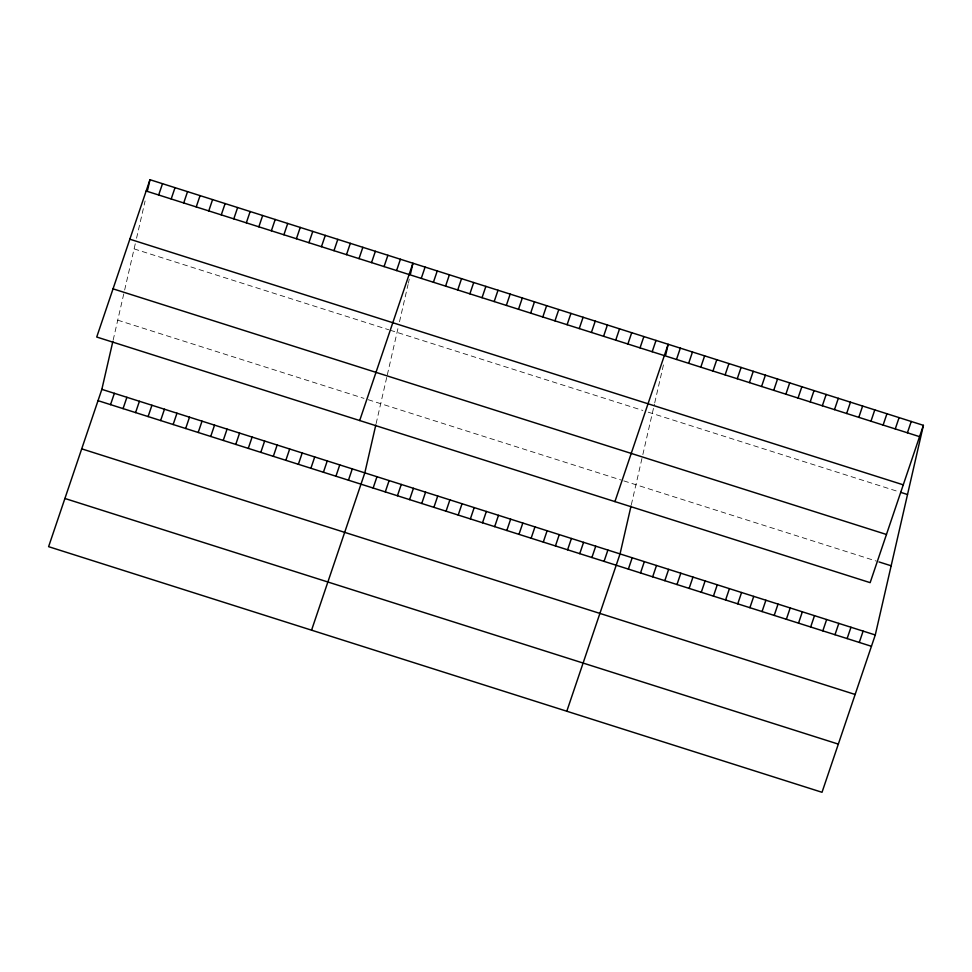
<?xml version="1.0" encoding="UTF-8"?>
<svg xmlns="http://www.w3.org/2000/svg" width="972" height="972" viewBox="0 0 972 972"><rect width="100%" height="100%" fill="white"/><g stroke="black" fill="none" stroke-linecap="round" stroke-linejoin="round"><path stroke-width="0.73" stroke-dasharray="4.86 3.65" d="M113.153 340.127L124.027 292.754M124.659 290.008L135.315 243.571M136.542 238.249L145.095 200.997M376.115 423.634L386.99 376.261M387.306 374.9L398.277 327.078M399.504 321.756L406.831 289.826M407.134 288.502L408.058 284.504M408.362 283.18L409.273 279.183M631.338 504.699L642.213 457.326M642.844 454.58L654.423 404.145M654.727 402.821L663.9 362.908M134.1 248.893L388.715 329.751M390.1 330.188L642.832 410.463M648.239 412.177L899.416 491.941M117.734 320.165L364.002 398.374M368.169 399.699L621.072 480.022M623.769 480.873L876.294 561.075"/><path stroke-width="1.46" d="M923.4 425.335L870.147 582.653L96.726 337.029L149.98 179.711L923.4 425.335L875.274 634.971L822.02 792.289L48.6 546.665L101.853 389.347L112.849 341.451M147.537 190.354L149.98 179.711M375.812 424.971L364.816 472.866L311.562 630.172M410.5 273.861L412.942 263.218L359.689 420.536M631.035 506.023L620.039 553.918L566.798 711.237M665.723 354.926L668.165 344.282L614.924 501.601M158.667 194.995L162.506 183.684M171.194 198.981L175.021 187.657M110.541 404.644L114.368 393.32M183.72 202.954L187.547 191.642M123.067 408.617L126.895 397.305M196.235 206.927L200.062 195.615M135.582 412.59L139.409 401.278M208.761 210.912L212.589 199.588M148.109 416.575L151.936 405.251M221.276 214.885L225.115 203.573M160.623 420.548L164.462 409.236M233.802 218.858L237.63 207.546M173.15 424.521L176.977 413.209M246.329 222.843L250.156 211.519M185.676 428.506L189.504 417.182M258.844 226.816L262.671 215.505M198.191 432.479L202.03 421.168M271.37 230.789L275.197 219.478M210.717 436.452L214.545 425.141M283.897 234.762L287.724 223.451M223.244 440.425L227.071 429.114M296.411 238.748L300.239 227.424M235.759 444.411L239.586 433.087M308.938 242.721L312.765 231.409M248.285 448.384L252.113 437.072M321.453 246.694L325.292 235.382M260.8 452.357L264.639 441.045M333.979 250.679L337.806 239.355M273.326 456.342L277.154 445.018M346.506 254.652L350.333 243.34M285.853 460.315L289.68 449.003M359.02 258.625L362.848 247.313M298.368 464.288L302.207 452.976M371.547 262.61L375.374 251.286M310.894 468.273L314.721 456.949M384.062 266.583L387.901 255.272M323.421 472.246L327.248 460.935M396.588 270.556L400.415 259.245M335.935 476.219L339.763 464.908M348.462 480.204L352.289 468.881M421.265 278.393L425.092 267.081M433.415 282.257L437.254 270.945M373.139 488.041L376.966 476.717M445.577 286.12L449.404 274.797M385.289 491.893L389.116 480.581M457.727 289.972L461.554 278.66M397.439 495.756L401.278 484.445M469.877 293.836L473.716 282.524M409.601 499.62L413.428 488.296M482.039 297.699L485.866 286.375M421.751 503.472L425.578 492.16M494.189 301.551L498.016 290.239M433.901 507.335L437.74 496.024M506.339 305.415L510.166 294.103M446.063 511.199L449.89 499.875M518.501 309.278L522.328 297.954M458.213 515.051L462.04 503.739M530.651 313.13L534.479 301.818M470.363 518.914L474.19 507.603M542.801 316.993L546.629 305.682M482.525 522.778L486.352 511.454M554.951 320.857L558.791 309.546M494.675 526.63L498.502 515.318M567.113 324.721L570.941 313.397M506.825 530.493L510.652 519.182M579.263 328.572L583.091 317.261M518.975 534.357L522.815 523.045M591.413 332.436L595.253 321.125M531.137 538.221L534.965 526.897M603.576 336.3L607.403 324.976M543.287 542.072L547.115 530.761M615.726 340.151L619.553 328.84M555.437 545.936L559.277 534.624M627.876 344.015L631.715 332.703M567.599 549.8L571.427 538.476M640.038 347.879L643.865 336.555M579.749 553.651L583.577 542.34M652.188 351.73L656.015 340.419M591.899 557.515L595.739 546.203M604.062 561.379L607.889 550.055M676.5 359.458L680.327 348.134M688.65 363.309L692.477 351.998M628.362 569.094L632.201 557.782M700.8 367.173L704.627 355.861M640.524 572.958L644.351 561.634M712.95 371.037L716.789 359.713M652.674 576.809L656.501 565.497M725.112 374.888L728.939 363.577M664.824 580.673L668.651 569.361M737.262 378.752L741.089 367.44M676.986 584.537L680.813 573.213M749.412 382.616L753.251 371.304M689.136 588.388L692.963 577.076M761.574 386.479L765.401 375.156M701.286 592.252L705.113 580.94M773.724 390.331L777.551 379.019M713.436 596.115L717.275 584.792M785.874 394.195L789.714 382.883M725.598 599.967L729.425 588.655M798.036 398.058L801.864 386.735M737.748 603.831L741.575 592.519M810.186 401.91L814.014 390.598M749.898 607.694L753.737 596.383M822.336 405.774L826.176 394.462M762.06 611.558L765.887 600.234M834.498 409.637L838.326 398.313M774.21 615.41L778.037 604.098M846.648 413.489L850.476 402.177M786.36 619.273L790.2 607.962M858.798 417.353L862.626 406.041M798.522 623.137L802.35 611.813M870.961 421.216L874.788 409.892M810.672 626.989L814.5 615.677M883.111 425.068L886.938 413.756M822.822 630.852L826.65 619.541M895.261 428.931L899.088 417.62M834.984 634.716L838.812 623.392M907.411 432.795L911.25 421.471M847.134 638.568L850.962 627.256M859.284 642.431L863.112 631.12M146.152 191.022L919.573 436.647M129.835 239.197L903.267 484.834M900.765 492.379L907.52 494.517M113.044 288.842L886.464 534.479M879.004 561.938L891.154 565.789M101.853 389.347L875.274 634.971M98.014 400.658L871.434 646.295M81.709 448.845L855.129 694.47M64.905 498.478L838.326 744.115"/></g></svg>
